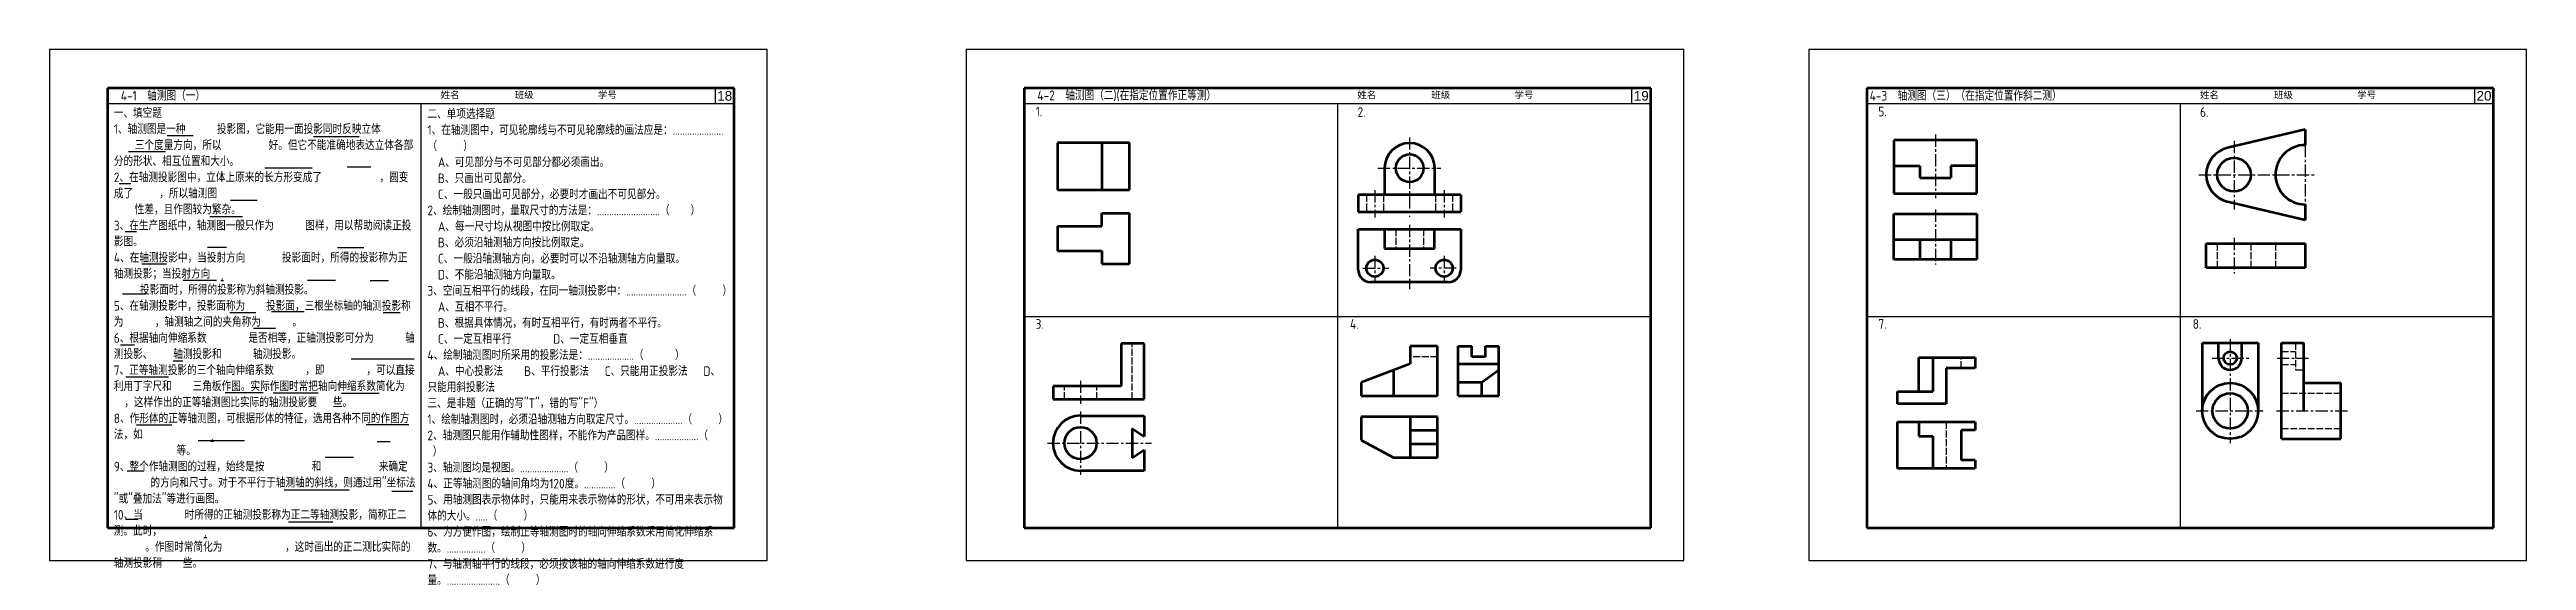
# Model space of a CAD drawing. Header units: millimetres. Extents: x 164 to 1448, y 1804 to 2069.
import ezdxf

# ---------------------------------------------------------------- set-up
doc = ezdxf.new("R2010")
doc.units = ezdxf.units.MM
doc.linetypes.add('ACAD_ISO02W100', pattern=[15, 12, -3])
doc.linetypes.add('CENTER', pattern=[50.8, 31.75, -6.35, 6.35, -6.35])
for name, color, linetype in [('3中心线层', 1, 'CENTER'), ('4虚线层', 6, 'ACAD_ISO02W100'), ('尺寸标注', 250, 'Continuous'), ('文字', 7, 'Continuous'), ('细实线', 7, 'Continuous')]:
    doc.layers.add(name, color=color, linetype=linetype)
doc.layers.add('粗实线', color=7, linetype='Continuous', lineweight=60)
doc.styles.add('样式 1', font='ARIAL.TTF', dxfattribs={"height": 5})
doc.styles.add('汉字', font='gbenor.shx', dxfattribs={"height": 5, "bigfont": 'gbcbig.shx'})

msp = doc.modelspace()

# ---------------------------------------------------------------- linework, layer by layer
at = {"layer": '3中心线层', "color": 7, "ltscale": 0.2}
for p, q in [((869.1, 2023.9), (869.1, 1982.7)), ((1141.7, 2025.3), (1141.7, 1992.4)), ((1296.5, 2022), (1296.5, 1986.5)), ((1333.4, 2019.9), (1333.4, 1989.1)), ((852.7, 2007.9), (885.2, 2007.9)), ((1278.3, 2004.5), (1339.1, 2004.5)), ((851.1, 1996.5), (851.1, 1982.4)), ((887, 1996.5), (887, 1982.4)), ((869.1, 1978.5), (869.1, 1945.2)), ((1141.7, 1986.4), (1141.7, 1958)), ((1296.5, 1971.8), (1296.5, 1953.2)), ((844.9, 1956), (858.3, 1956)), ((851.1, 1962.4), (851.1, 1948.8)), ((893.2, 1956), (879.8, 1956)), ((887, 1962.4), (887, 1948.8)), ((1294.5, 1919.2), (1294.5, 1865.2)), ((1285.1, 1909.4), (1304.3, 1909.4)), ((1318.8, 1909.4), (1335.2, 1909.4)), ((698.5, 1897.7), (698.5, 1885.7)), ((698.5, 1881.7), (698.5, 1848.8)), ((1276.8, 1882), (1311.6, 1882)), ((1318.5, 1882), (1355.9, 1882)), ((681.4, 1865.3), (735.2, 1865.3))]:
    msp.add_line(p, q, dxfattribs=at)
at = {"layer": '4虚线层', "color": 7, "ltscale": 0.3}
for p, q in [((846.7, 1994.1), (846.7, 1985.3)), ((855.5, 1994.1), (855.5, 1985.3)), ((882.6, 1994.1), (882.6, 1985.3)), ((891.4, 1994.1), (891.4, 1985.3)), ((861.9, 1976.2), (861.9, 1966.2)), ((876.3, 1976.2), (876.3, 1966.2)), ((1287.8, 1968.8), (1287.8, 1956.3)), ((1305.2, 1968.8), (1305.2, 1956.3)), ((1318, 1968.8), (1318, 1956.3)), ((725.3, 1888.1), (725.3, 1917)), ((1328.3, 1917.3), (1328.3, 1903.3)), ((883.5, 1910), (869.3, 1910)), ((1155, 1904.2), (1155, 1909.7)), ((1321.2, 1912.8), (1328.3, 1912.8)), ((1321.2, 1906), (1328.3, 1906)), ((1328.3, 1903.3), (1332.5, 1903.3)), ((690.2, 1888.1), (690.2, 1894.9)), ((706.9, 1888.1), (706.9, 1894.9)), ((1321.2, 1891.2), (1351.9, 1891.2)), ((1147.2, 1876.3), (1147.2, 1852.2)), ((1321.2, 1872.9), (1351.9, 1872.9))]:
    msp.add_line(p, q, dxfattribs=at)
at = {"layer": '粗实线', "color": 7}
for p, q in [((519, 2049.4), (194, 2049.4)), ((194, 2049.4), (194, 1821.4)), ((519, 1821.4), (519, 2049.4)), ((994.2, 2049.4), (669.2, 2049.4)), ((669.2, 2049.4), (669.2, 1821.4)), ((994.2, 1821.4), (994.2, 2049.4)), ((1431.1, 2049.4), (1106.1, 2049.4)), ((1106.1, 2049.4), (1106.1, 1821.4)), ((1431.1, 1821.4), (1431.1, 2049.4)), ((194, 1821.4), (519, 1821.4)), ((669.2, 1821.4), (994.2, 1821.4)), ((1106.1, 1821.4), (1431.1, 1821.4))]:
    msp.add_line(p, q, dxfattribs=at)
at = {"layer": '粗实线'}
for p, q in [((686.5, 2021), (686.5, 1996.6)), ((723.8, 2021), (686.5, 2021)), ((709.6, 2021), (709.6, 1996.6)), ((723.8, 1996.6), (723.8, 2021)), ((1120.2, 2022.5), (1120.2, 1994.8)), ((1163.2, 2022.5), (1120.2, 2022.5)), ((1163.2, 1994.8), (1163.2, 2022.5)), ((1333.4, 2028), (1293.2, 2018.5)), ((1333.4, 2028), (1333.4, 2019.9)), ((856.1, 2007.9), (856.1, 1994.1)), ((882, 2007.9), (882, 1994.1)), ((1120.2, 2009.1), (1133.7, 2009.1)), ((1133.7, 2009.1), (1133.7, 2002.9)), ((1163.2, 2009.1), (1149.7, 2009.1)), ((1149.7, 2009.1), (1149.7, 2002.9)), ((686.5, 1996.6), (723.8, 1996.6)), ((895.6, 1994.1), (842.5, 1994.1)), ((842.5, 1994.1), (842.5, 1985.3)), ((895.6, 1994.1), (895.6, 1985.3)), ((1120.2, 1994.8), (1163.2, 1994.8)), ((1133.7, 2002.9), (1149.7, 2002.9)), ((1333.4, 1981), (1293.2, 1990.4)), ((686.5, 1977.8), (686.5, 1965.1)), ((686.5, 1977.8), (709.6, 1977.8)), ((709.6, 1977.8), (709.6, 1984.6)), ((709.6, 1984.6), (723.8, 1984.6)), ((723.8, 1958.3), (723.8, 1984.6)), ((842.5, 1985.3), (895.6, 1985.3)), ((1120.2, 1984.3), (1163.2, 1984.3)), ((1120.2, 1960.6), (1120.2, 1984.3)), ((1163.2, 1984.3), (1163.2, 1960.6)), ((1333.4, 1989.1), (1333.4, 1981)), ((686.5, 1965.1), (709.6, 1965.1)), ((709.6, 1965.1), (709.6, 1958.3)), ((842.5, 1976.2), (895.6, 1976.2)), ((842.5, 1955.2), (842.5, 1976.2)), ((856.1, 1976.2), (856.1, 1966.2)), ((856.1, 1966.2), (882, 1966.2)), ((882, 1966.2), (882, 1976.2)), ((895.6, 1976.2), (895.6, 1955.2)), ((1120.2, 1971), (1163.2, 1971)), ((1133.7, 1971), (1133.7, 1960.6)), ((1149.7, 1971), (1149.7, 1960.6)), ((1282.1, 1968.8), (1333.4, 1968.8)), ((1282.1, 1956.3), (1282.1, 1968.8)), ((1333.4, 1968.8), (1333.4, 1956.3)), ((709.6, 1958.3), (723.8, 1958.3)), ((1163.2, 1960.6), (1120.2, 1960.6)), ((1333.4, 1956.3), (1282.1, 1956.3)), ((889.2, 1948.8), (848.9, 1948.8)), ((731.5, 1917), (719.6, 1917)), ((719.6, 1917), (719.6, 1894.9)), ((731.5, 1888.1), (731.5, 1917)), ((883.5, 1915.6), (869.3, 1915.6)), ((869.3, 1915.6), (869.3, 1906.4)), ((883.5, 1889.8), (883.5, 1915.6)), ((894.3, 1889.8), (894.3, 1915.6)), ((894.3, 1915.6), (901.3, 1915.6)), ((901.3, 1910), (901.3, 1915.6)), ((908.5, 1910), (908.5, 1915.6)), ((908.5, 1915.6), (915.4, 1915.6)), ((915.4, 1889.8), (915.4, 1915.6)), ((1280.1, 1882), (1280.1, 1917.3)), ((1280.1, 1917.3), (1309, 1917.3)), ((1288.5, 1909.4), (1288.5, 1917.3)), ((1300.6, 1909.4), (1300.6, 1917.3)), ((1309, 1917.3), (1309, 1882)), ((1321.2, 1867.6), (1321.2, 1917.3)), ((1321.2, 1917.3), (1332.5, 1917.3)), ((1332.5, 1917.3), (1332.5, 1882)), ((869.3, 1906.4), (843.9, 1896.8)), ((860.7, 1903.1), (860.7, 1889.8)), ((894.3, 1906.4), (915.4, 1906.4)), ((908.5, 1910), (901.3, 1910)), ((915.4, 1903.1), (906.5, 1896.8)), ((1133.1, 1892.1), (1133.1, 1909.7)), ((1133.1, 1909.7), (1162.3, 1909.7)), ((1140.4, 1909.7), (1140.4, 1892.1)), ((1162.3, 1904.2), (1147.2, 1904.2)), ((1147.2, 1904.2), (1147.2, 1885.7)), ((1162.3, 1909.7), (1162.3, 1904.2)), ((684.3, 1894.9), (684.3, 1888.1)), ((719.6, 1894.9), (684.3, 1894.9)), ((684.3, 1888.1), (731.5, 1888.1)), ((843.9, 1896.8), (843.9, 1889.8)), ((843.9, 1889.8), (883.5, 1889.8)), ((906.5, 1896.8), (894.3, 1896.8)), ((894.3, 1889.8), (915.4, 1889.8)), ((906.5, 1889.8), (906.5, 1896.8)), ((1122.1, 1892.1), (1140.4, 1892.1)), ((1122.1, 1885.7), (1122.1, 1892.1)), ((1332.5, 1896.5), (1351.9, 1896.5)), ((1351.9, 1867.6), (1351.9, 1896.5)), ((698.5, 1879.5), (731.5, 1879.5)), ((731.5, 1879.5), (731.5, 1868.8)), ((843.9, 1879), (843.9, 1866.9)), ((883.5, 1879), (843.9, 1879)), ((869.3, 1879), (869.3, 1857.9)), ((883.5, 1857.9), (883.5, 1879)), ((1147.2, 1885.7), (1122.1, 1885.7)), ((1122.1, 1876.3), (1162.3, 1876.3)), ((1122.1, 1852.2), (1122.1, 1876.3)), ((1133.1, 1876.3), (1133.1, 1869)), ((1162.3, 1876.3), (1162.3, 1872.1)), ((725.3, 1872.9), (725.3, 1857.6)), ((725.3, 1872.9), (731.5, 1868.8)), ((843.9, 1866.9), (860.7, 1857.9)), ((869.3, 1872.1), (883.5, 1872.1)), ((869.3, 1864.9), (883.5, 1864.9)), ((1133.1, 1869), (1140.4, 1869)), ((1140.4, 1869), (1140.4, 1852.2)), ((1162.3, 1872.1), (1155, 1872.1)), ((1155, 1872.1), (1155, 1856.4)), ((1321.2, 1867.6), (1351.9, 1867.6)), ((731.5, 1851), (698.5, 1851)), ((725.3, 1857.6), (731.5, 1861.8)), ((731.5, 1861.8), (731.5, 1851)), ((860.7, 1857.9), (883.5, 1857.9)), ((1162.3, 1852.2), (1122.1, 1852.2)), ((1162.3, 1856.4), (1155, 1856.4)), ((1162.3, 1856.4), (1162.3, 1852.2))]:
    msp.add_line(p, q, dxfattribs=at)
for centre, radius in [((869.1, 2007.9), 7.2), ((1296.5, 2004.5), 8.69), ((851.1, 1956), 4.4), ((887, 1956), 4.4), ((1294.5, 1909.4), 3.4), ((1294.5, 1882), 14.5), ((1294.5, 1882), 9.15), ((698.5, 1865.3), 8.34)]:
    msp.add_circle(centre, radius, dxfattribs=at)
for centre, radius, start, end in [((869.1, 2007.9), 13, 0, 180), ((1296.5, 2004.5), 14.4, 103.1892, 256.8108), ((1333.4, 2004.5), 15.4, 90, 270), ((848.9, 1955.2), 6.4, 180, 270), ((889.2, 1955.2), 6.4, 270, 0), ((1294.5, 1909.4), 6.06, 180, 0), ((698.5, 1865.3), 14.3, 90, 270)]:
    msp.add_arc(centre, radius, start, end, dxfattribs=at)
at = {"layer": '细实线', "color": 7}
for p, q in [((536, 2069.4), (164, 2069.4)), ((164, 2069.4), (164, 1804.4)), ((536, 1804.4), (536, 2069.4)), ((1011.2, 2069.4), (639.2, 2069.4)), ((639.2, 2069.4), (639.2, 1804.4)), ((1011.2, 1804.4), (1011.2, 2069.4)), ((1448.1, 2069.4), (1076.1, 2069.4)), ((1076.1, 2069.4), (1076.1, 1804.4)), ((1448.1, 1804.4), (1448.1, 2069.4)), ((509, 2049.4), (509, 2041.4)), ((984.2, 2049.4), (984.2, 2041.4)), ((1421.1, 2049.4), (1421.1, 2041.4)), ((194, 2041.4), (519, 2041.4)), ((356.5, 2041.4), (356.5, 1821.4)), ((669.2, 2041.4), (994.2, 2041.4)), ((831.7, 2041.4), (831.7, 1821.4)), ((1106.1, 2041.4), (1431.1, 2041.4)), ((1268.6, 2041.4), (1268.6, 1821.4)), ((669.2, 1931), (994.2, 1931)), ((1106.1, 1931), (1431.1, 1931)), ((164, 1804.4), (536, 1804.4)), ((639.2, 1804.4), (1011.2, 1804.4)), ((1076.1, 1804.4), (1448.1, 1804.4))]:
    msp.add_line(p, q, dxfattribs=at)
at = {"layer": '细实线'}
for p, q in [((204.9, 2016.5), (224.1, 2016.5)), ((224.9, 2024.9), (238.4, 2024.9)), ((300.9, 2024.4), (324.5, 2024.4)), ((275.6, 2008), (300.1, 2008)), ((318.2, 2008.6), (330.6, 2008.6)), ((856.1, 2007.9), (856.1, 1994.1)), ((206.2, 1999.8), (200.1, 1999.8)), ((257.8, 1991.4), (271.7, 1991.4)), ((247, 1982.9), (264.1, 1982.9)), ((209.1, 1974.9), (203.2, 1974.9)), ((245.8, 1966.9), (255.7, 1966.9)), ((313.3, 1966.7), (327, 1966.7)), ((211.9, 1958.3), (224.7, 1958.3)), ((201.8, 1942.7), (214.1, 1942.7)), ((233, 1949.9), (250.6, 1949.9)), ((297.7, 1949.8), (312.2, 1949.8)), ((339.7, 1949.4), (330.2, 1949.4)), ((257.5, 1933), (270.9, 1933)), ((279.1, 1933.5), (296, 1933.5)), ((337, 1933), (345.7, 1933)), ((200.7, 1916.3), (208, 1916.3)), ((269.7, 1925), (281.1, 1925)), ((320.3, 1909), (353.1, 1909)), ((225.6, 1899.5), (203.5, 1899.5)), ((255.1, 1891.6), (274.7, 1891.6)), ((279.9, 1891.4), (303.2, 1891.4)), ((315.3, 1891.2), (334.9, 1891.2)), ((328.2, 1874.9), (350.2, 1874.9)), ((209, 1874.8), (227.3, 1874.8)), ((241, 1866.6), (265, 1866.6)), ((333.8, 1866.1), (340.6, 1866.1)), ((212.9, 1850.7), (204.3, 1850.7)), ((306.9, 1858), (321.5, 1858)), ((285.6, 1841.1), (319.3, 1841.1)), ((341.4, 1840.4), (352.4, 1840.4)), ((209.9, 1825.7), (203.3, 1825.7)), ((287.8, 1824.5), (310.8, 1824.5))]:
    msp.add_line(p, q, dxfattribs=at)

# ---------------------------------------------------------------- texts
at = {"layer": '尺寸标注', "color": 7, "char_height": 5, "width": 10, "attachment_point": 5, "style": '样式 1'}
for s, insert in [('18', (514, 2045.4)), ('19', (989.2, 2045.4)), ('20', (1426.1, 2045.4))]:
    msp.add_mtext(s, dxfattribs=dict(at, insert=insert))
at = {"layer": '文字', "color": 7, "char_height": 5, "width": 313.5, "attachment_point": 4, "style": '汉字'}
for s, insert in [('  4-1  轴测图（一）', (195.5, 2045.4)), ('  4-2  轴测图（二)(在指定位置作正等测）', (670.7, 2045.4)), ('4-3  轴测图（三）（在指定位置作斜二测）', (1107.6, 2045.4))]:
    msp.add_mtext(s, dxfattribs=dict(at, insert=insert))
at = {"layer": '文字', "color": 7, "char_height": 3.5, "width": 313.5, "attachment_point": 4}
for insert in [(362, 2045.7), (837.2, 2045.7), (1274.1, 2045.7)]:
    msp.add_mtext('{\\fSimSun|b0|i0|c134|p2;  姓名            班级              学号}', dxfattribs=dict(at, insert=insert))
at = {"layer": '细实线', "color": 7, "style": '汉字'}
for s, p in [('2.', (842.1, 2034.5)), ('6.', (1278.9, 2034.5)), ('3.', (675.2, 1924.6)), ('4.', (838.2, 1924.6)), ('7.', (1112.1, 1924.6)), ('8.', (1275.1, 1924.6))]:
    msp.add_text(s, height=5, dxfattribs=at).set_placement(p)
at = {"layer": '细实线', "color": 7, "char_height": 5, "attachment_point": 1, "style": '汉字'}
for s, width, insert in [('一、填空题\\P1、轴测图是一种{\\L      }投影图，它能用一面投影同时反映立体{\\L           }三个度量方向，所以{\\L         }好。但它不能准确地表达立体各部分的形状、相互位置和大小。\\P2、在轴测投影图中，立体上原来的长方形变成了{\\L           }，圆变成了{\\L     }，所以轴测图\\P{\\L    }性差，且作图较为繁杂。\\P3、在生产图纸中，轴测图一般只作为{\\L      }图样，用以帮助阅读正投影图。\\P4、在轴测投影中，当投射方向{\\L       }投影面时，所得的投影称为正轴测投影；当投射方向{\\L  \\C255;,\\P\\C7;     }投影面时，所得的投影称为斜轴测投影。\\P5、在轴测投影中，投影面称为{\\L    }投影面，三根坐标轴的轴测投影称为{\\L      }，轴测轴之间的夹角称为{\\L      }。\\P6、根据轴向伸缩系数{\\L        }是否相等，正轴测投影可分为{\\L      }轴测投影、{\\L    轴}测投影和{\\L      }轴测投影。\\P7、正等轴测投影的三个轴向伸缩系数{\\L      }，即{\\L        }，可以直接利用丁字尺和{\\L    }三角板作图。实际作图时常把轴向伸缩系数简化为{\\L     }，这样作出的正等轴测图比实际的轴测投影要{\\L   }些。\\P8、作形体的正等轴测图，可根据形体的特征，选用各种不同的作图方法，如{\\L             \\C255;,}   \\P  {\\L          }等。\\P9、整个作轴测图的过程，始终是按{\\L         }和 {\\L          }来确定{\\L         }的方向和尺寸。对于不平行于轴测轴的斜线，则通过用"坐标法"或"叠加法"等进行画图。\\P10、当 {\\L       }时所得的正轴测投影称为正二等轴测投影，简称正二测。此时，{\\L        \\C255;,\\C7; }  \\P {\\L     }。作图时常简化为{\\L            }，这时画出的正二测比实际的轴测投影稍{\\L    }些。\\P11、以V面或V面平行面作为轴测投影面，所得的斜轴测投影，称为{\\L      }轴测投影，也叫       \\P {\\L      }。\\P12、画斜轴测投影图与画正轴测投影图一样，也要确定{\\L               }等。斜二测的{\\L    \\C255;,\\l } \\P {\\L     }，q随投影方向的变化而变化，常用的斜二测取{\\L           }。', 156.391, (197.3, 2039)), ('1.', 115.922, (675.3, 2039.8)), ('5.', 115.922, (1112.1, 2039.8))]:
    msp.add_mtext_dynamic_manual_height_columns(s, width=width, gutter_width=25, heights=[0], dxfattribs=dict(at, insert=insert))
at = {"layer": '细实线', "color": 7, "insert": (359.9, 2038.5), "char_height": 5, "width": 153.669, "attachment_point": 1, "style": '汉字'}
msp.add_mtext('二、单项选择题 \\P1、在轴测图中，可见轮廓线与不可见轮廓线的画法应是：.....................（     ）\\P  A、可见部分与不可见部分都必须画出。\\P  B、只画出可见部分。\\P  C、一般只画出可见部分，必要时才画出不可见部分。\\P2、绘制轴测图时，量取尺寸的方法是：..........................（    ）\\P  A、每一尺寸均从视图中按比例取定。\\P  B、必须沿轴测轴方向按比例取定。\\P  C、一般沿轴测轴方向，必要时可以不沿轴测轴方向量取。 \\P  D、不能沿轴测轴方向量取。\\P3、空间互相平行的线段，在同一轴测投影中：.........................（     ）\\P  A、互相不平行。\\P  B、根据具体情况，有时互相平行，有时两者不平行。\\P  C、一定互相平行        D、一定互相垂直\\P4、绘制轴测图时所采用的投影法是：...................（      ）\\P  A、中心投影法    B、平行投影法   C、只能用正投影法   D、只能用斜投影法\\P三、是非题（正确的写"T"，错的写"F"）\\P1、绘制轴测图时，必须沿轴测轴方向取定尺寸。....................（     ）\\P2、轴测图只能用作辅助性图样，不能作为产品图样。..................（     ）\\P3、轴测图均是视图。....................（     ）\\P4、正等轴测图的轴间角均为120度。.............（     ）\\P5、用轴测图表示物体时，只能用来表示物体的形状，不可用来表示物体的大小。.....（     ）\\P6、为方便作图，绘制正等轴测图时的轴向伸缩系数采用简化伸缩系数。................（     ）\\P7、与轴测轴平行的线段，必须按该轴的轴向伸缩系数进行度量。......................（     ） ', dxfattribs=at)

doc.saveas('drawing.dxf')
